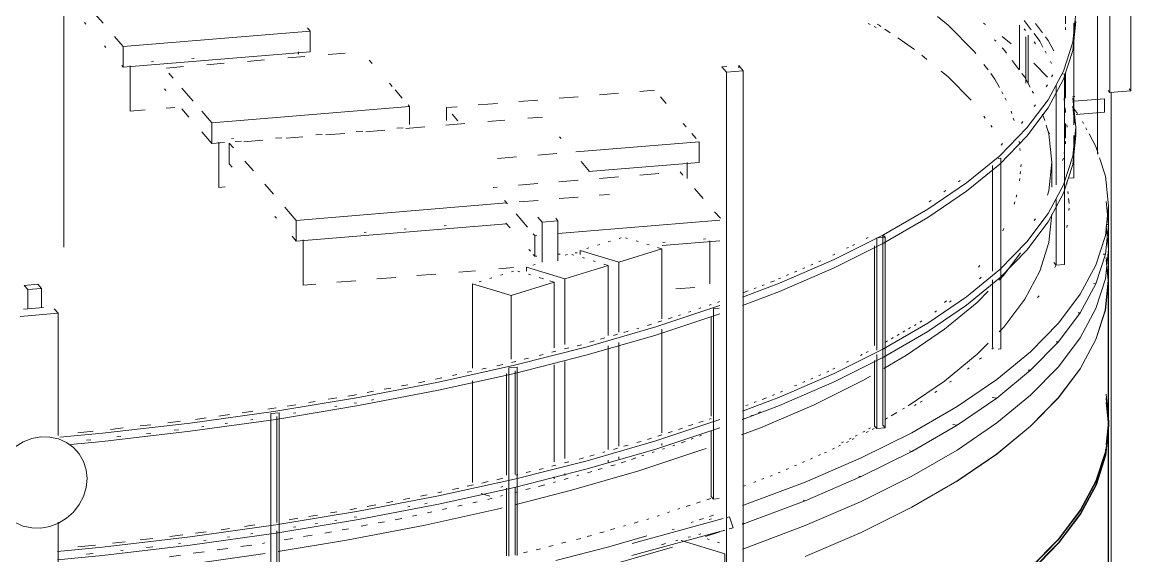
# Paper-space layout '02 Elevations and 3D' of a CAD drawing. Header units: millimetres. Extents: x 5 to 415, y 7 to 290.
# Drawn here: x 290.34 to 313.92, y 189.53 to 200.87 of the extents above; entities that cross this region are included whole.
import ezdxf

# ---------------------------------------------------------------- set-up
doc = ezdxf.new("R2010")
doc.units = ezdxf.units.MM
doc.layers.add('GEOMETRY', color=7, linetype='Continuous')

# ---------------------------------------------------------------- blocks, each defined once
blk = doc.blocks.new('SHEET_02')
at = {"layer": 'GEOMETRY', "lineweight": 13}
for p, q in [((313.216, 198.065), (313.216, 207.369)), ((313.475, 206.865), (313.475, 199.38)), ((313.922, 199.417), (313.922, 206.902)), ((291.225, 196.091), (291.225, 202.453)), ((291.877, 201.06), (292.061, 200.849)), ((310.037, 200.812), (309.811, 200.997)), ((312.529, 200.836), (312.529, 201.152)), ((312.752, 201.066), (312.687, 200.449)), ((291.694, 200.831), (291.663, 200.867)), ((296.469, 200.684), (296.408, 200.755)), ((308.334, 200.844), (308.376, 200.823)), ((308.46, 200.781), (308.502, 200.76)), ((308.526, 200.831), (308.567, 200.807)), ((308.567, 200.807), (308.607, 200.78)), ((308.686, 200.726), (308.805, 200.645)), ((310.594, 200.244), (310.037, 200.812)), ((310.79, 200.853), (310.83, 200.826)), ((311.557, 199.864), (311.557, 200.809)), ((311.804, 200.711), (311.654, 200.911)), ((311.654, 200.734), (311.684, 200.695)), ((311.894, 200.844), (312.045, 200.644)), ((312.529, 200.708), (312.534, 200.759)), ((312.687, 200.273), (312.752, 200.89)), ((312.708, 198.691), (312.708, 200.851)), ((292.305, 200.567), (292.489, 200.355)), ((292.489, 200.355), (296.469, 200.684)), ((296.469, 200.244), (296.469, 200.684)), ((308.964, 200.537), (309.321, 200.293)), ((311.019, 200.5), (311.053, 200.466)), ((311.185, 200.568), (311.374, 200.413)), ((311.688, 200.564), (311.688, 199.574)), ((311.736, 199.564), (311.736, 200.599)), ((311.984, 200.473), (311.864, 200.632)), ((311.864, 200.456), (311.894, 200.416)), ((312.053, 200.343), (311.984, 200.473)), ((312.105, 200.564), (312.166, 200.484)), ((312.166, 200.484), (312.282, 200.266)), ((292.122, 200.338), (292.091, 200.373)), ((292.489, 200.355), (292.489, 199.915)), ((296.469, 200.244), (292.489, 199.915)), ((296.214, 200.193), (296.214, 200.242)), ((310.624, 200.205), (310.594, 200.244)), ((311.187, 200.33), (311.22, 200.295)), ((311.22, 200.295), (311.28, 200.217)), ((312.123, 200.213), (312.1, 200.256)), ((312.687, 200.449), (312.491, 199.835)), ((312.491, 199.659), (312.687, 200.273)), ((293.089, 200.031), (293.134, 200.035)), ((293.949, 200.102), (293.995, 200.106)), ((294.633, 199.999), (294.271, 199.969)), ((295.492, 200.07), (295.13, 200.04)), ((296.35, 200.142), (295.989, 200.112)), ((297.209, 200.213), (296.848, 200.183)), ((297.784, 199.996), (297.723, 200.067)), ((309.473, 200.174), (309.586, 200.081)), ((311.399, 200.059), (311.547, 199.862)), ((311.856, 200.004), (312.153, 199.702)), ((312.238, 199.997), (312.215, 200.04)), ((292.489, 199.915), (292.458, 199.95)), ((292.636, 199.945), (292.636, 198.981)), ((293.774, 199.928), (293.413, 199.898)), ((293.459, 199.789), (293.55, 199.683)), ((305.327, 199.93), (305.225, 199.921)), ((305.225, 199.921), (305.321, 199.811)), ((305.321, 199.811), (305.679, 199.84)), ((305.321, 188.631), (305.321, 199.811)), ((305.679, 199.84), (305.583, 199.951)), ((305.583, 199.951), (305.583, 199.906)), ((305.679, 188.527), (305.679, 199.84)), ((309.886, 199.834), (310.037, 199.711)), ((310.885, 199.858), (310.798, 199.974)), ((311.031, 199.665), (310.943, 199.781)), ((311.607, 199.783), (311.666, 199.705)), ((312.491, 199.835), (312.166, 199.226)), ((312.238, 199.713), (312.261, 199.756)), ((312.453, 199.77), (312.513, 199.775)), ((312.513, 195.724), (312.513, 199.775)), ((312.529, 199.261), (312.529, 199.801)), ((298.211, 199.504), (298.15, 199.574)), ((310.037, 199.711), (310.525, 199.214)), ((311.127, 199.485), (311.031, 199.665)), ((311.666, 199.705), (311.781, 199.491)), ((312.123, 199.497), (312.146, 199.54)), ((312.166, 199.05), (312.491, 199.659)), ((312.334, 197.419), (312.334, 199.535)), ((293.398, 199.419), (293.367, 199.454)), ((293.733, 199.472), (293.977, 199.191)), ((298.425, 199.258), (298.272, 199.434)), ((302.165, 199.29), (301.759, 199.256)), ((303.024, 199.361), (302.617, 199.327)), ((303.792, 199.425), (303.475, 199.399)), ((304.036, 199.143), (303.914, 199.284)), ((311.199, 199.35), (311.175, 199.395)), ((311.826, 199.405), (311.849, 199.362)), ((312.729, 199.291), (312.683, 199.287)), ((313.475, 199.38), (313.439, 199.422)), ((313.922, 199.417), (313.475, 199.38)), ((313.506, 171.29), (313.506, 199.38)), ((313.886, 199.459), (313.922, 199.417)), ((293.587, 199.06), (293.406, 199.045)), ((294.374, 198.734), (298.577, 199.082)), ((298.577, 199.082), (298.547, 199.117)), ((298.577, 198.697), (298.577, 199.082)), ((299.591, 199.077), (299.365, 199.058)), ((299.365, 198.783), (299.365, 199.058)), ((300.449, 199.148), (300.042, 199.114)), ((301.307, 199.219), (300.901, 199.185)), ((311.271, 199.215), (311.247, 199.26)), ((312.166, 199.226), (311.712, 198.626)), ((311.712, 198.449), (312.166, 199.05)), ((311.864, 199.078), (311.894, 199.118)), ((312.507, 199.206), (312.502, 199.257)), ((312.534, 198.951), (312.524, 199.053)), ((312.687, 199.261), (312.752, 198.644)), ((312.725, 198.725), (312.687, 199.085)), ((312.702, 199.045), (312.789, 198.929)), ((312.714, 199.193), (313.361, 199.247)), ((313.361, 199.247), (313.361, 198.961)), ((292.953, 199.007), (292.636, 198.981)), ((293.886, 198.856), (293.733, 199.032)), ((294.16, 198.98), (294.374, 198.734)), ((299.487, 198.917), (299.609, 198.776)), ((301.408, 198.857), (301.095, 198.831)), ((310.798, 198.873), (310.827, 198.835)), ((311.391, 198.932), (311.375, 198.981)), ((311.438, 198.784), (311.422, 198.834)), ((312.045, 198.92), (312.09, 198.781)), ((312.76, 198.911), (313.361, 198.961)), ((294.374, 198.734), (294.374, 198.294)), ((298.054, 198.579), (297.652, 198.546)), ((298.442, 198.63), (298.306, 198.619)), ((298.904, 198.65), (298.502, 198.616)), ((299.754, 198.72), (299.351, 198.687)), ((300.603, 198.79), (300.246, 198.761)), ((304.463, 198.65), (304.402, 198.72)), ((310.943, 198.68), (310.972, 198.642)), ((311.712, 198.626), (311.133, 198.035)), ((311.594, 198.72), (311.624, 198.76)), ((312.119, 198.688), (312.179, 198.502)), ((312.529, 198.406), (312.529, 198.721)), ((312.567, 198.644), (312.561, 198.695)), ((312.752, 198.644), (312.687, 198.028)), ((312.752, 198.468), (312.752, 198.644)), ((312.894, 198.764), (312.918, 198.719)), ((312.966, 198.63), (312.989, 198.586)), ((294.374, 198.294), (294.16, 198.54)), ((294.793, 198.395), (294.838, 198.399)), ((295.007, 198.346), (294.871, 198.335)), ((295.461, 198.365), (295.058, 198.331)), ((295.865, 198.417), (295.73, 198.406)), ((296.31, 198.435), (295.953, 198.405)), ((296.724, 198.488), (296.589, 198.477)), ((297.205, 198.509), (296.802, 198.476)), ((297.583, 198.559), (297.447, 198.548)), ((301.803, 198.402), (301.772, 198.437)), ((302.118, 198.116), (304.738, 198.333)), ((304.677, 198.404), (304.586, 198.509)), ((304.738, 197.893), (304.738, 198.333)), ((311.133, 197.859), (311.712, 198.449)), ((311.553, 198.291), (311.548, 198.341)), ((312.191, 198.499), (312.168, 198.543)), ((312.179, 198.502), (312.243, 197.896)), ((312.529, 198.287), (312.534, 198.338)), ((312.687, 197.852), (312.752, 198.468)), ((312.708, 197.566), (312.708, 198.466)), ((313.037, 198.497), (313.179, 198.23)), ((294.645, 198.316), (294.374, 198.294)), ((294.521, 198.324), (294.521, 197.36)), ((294.745, 198.305), (294.836, 198.2)), ((294.745, 197.865), (294.745, 198.305)), ((311.161, 198.261), (311.195, 198.295)), ((311.569, 198.143), (311.563, 198.192)), ((312.507, 198.082), (312.513, 198.134)), ((313.179, 198.23), (313.226, 198.085)), ((294.806, 197.795), (294.745, 197.865)), ((295.079, 197.921), (295.261, 197.711)), ((300.447, 197.978), (300.853, 198.011)), ((301.305, 198.049), (301.712, 198.082)), ((302.409, 197.703), (302.227, 197.912)), ((304.738, 197.893), (302.389, 197.698)), ((304.483, 197.553), (304.483, 197.89)), ((311.133, 198.035), (310.429, 197.458)), ((310.429, 197.282), (311.133, 197.859)), ((311.099, 197.975), (311.159, 197.98)), ((311.159, 193.929), (311.159, 197.98)), ((312.243, 197.896), (312.179, 197.289)), ((312.243, 197.369), (312.243, 197.896)), ((312.472, 197.937), (312.487, 197.984)), ((312.687, 198.028), (312.491, 197.414)), ((313.256, 197.988), (313.38, 197.602)), ((303.883, 197.655), (303.476, 197.621)), ((304.396, 197.622), (304.335, 197.692)), ((310.98, 195.58), (310.98, 197.83)), ((311.569, 197.649), (311.574, 197.698)), ((311.584, 197.797), (311.589, 197.846)), ((312.491, 197.237), (312.687, 197.852)), ((295.504, 197.431), (295.686, 197.221)), ((301.305, 197.442), (300.898, 197.408)), ((302.164, 197.513), (301.757, 197.479)), ((303.024, 197.584), (302.617, 197.55)), ((310.429, 197.458), (309.605, 196.896)), ((310.258, 197.48), (310.295, 197.51)), ((311.553, 197.5), (311.558, 197.55)), ((312.491, 197.414), (312.166, 196.805)), ((312.564, 197.432), (312.559, 197.483)), ((312.708, 197.566), (312.588, 197.556)), ((313.38, 197.602), (313.446, 196.971)), ((294.657, 197.371), (294.521, 197.36)), ((300.446, 197.37), (300.355, 197.363)), ((301.761, 197.124), (302.163, 197.157)), ((302.61, 197.194), (302.834, 197.213)), ((304.824, 197.128), (304.641, 197.34)), ((309.605, 196.72), (310.429, 197.282)), ((309.946, 197.267), (309.985, 197.293)), ((311.485, 197.155), (311.5, 197.204)), ((312.179, 197.289), (312.149, 197.197)), ((312.166, 196.629), (312.491, 197.237)), ((312.586, 197.227), (312.581, 197.278)), ((295.928, 196.941), (296.171, 196.661)), ((296.171, 196.661), (300.643, 197.031)), ((300.6, 197.081), (300.661, 197.01)), ((300.911, 197.054), (301.314, 197.087)), ((309.634, 197.054), (309.673, 197.081)), ((311.438, 197.007), (311.453, 197.056)), ((312.334, 195.709), (312.334, 197.104)), ((312.608, 197.022), (312.597, 197.125)), ((312.602, 196.869), (312.608, 196.92)), ((313.446, 196.971), (313.38, 196.34)), ((313.395, 197.06), (313.446, 196.575)), ((313.446, 196.575), (313.446, 196.971)), ((295.746, 196.711), (295.716, 196.746)), ((300.845, 196.799), (301.089, 196.517)), ((301.311, 196.73), (301.401, 196.626)), ((301.736, 196.654), (301.692, 196.706)), ((305.191, 196.705), (305.069, 196.846)), ((309.605, 196.896), (308.664, 196.351)), ((308.664, 196.175), (309.605, 196.72)), ((312.166, 196.805), (311.712, 196.204)), ((311.864, 196.657), (311.894, 196.697)), ((312.179, 196.189), (312.243, 196.795)), ((296.171, 196.661), (296.171, 196.221)), ((300.643, 196.591), (296.171, 196.221)), ((298.465, 196.477), (298.51, 196.481)), ((299.315, 196.548), (299.359, 196.551)), ((300.722, 196.5), (300.63, 196.605)), ((301.401, 196.626), (301.736, 196.654)), ((301.401, 195.773), (301.401, 196.626)), ((301.736, 195.8), (301.736, 196.654)), ((301.739, 196.382), (305.177, 196.666)), ((311.199, 196.441), (311.223, 196.487)), ((311.712, 196.028), (312.166, 196.629)), ((312.564, 196.511), (312.57, 196.562)), ((313.446, 196.575), (313.38, 195.944)), ((313.395, 196.532), (313.446, 196.047)), ((313.446, 196.575), (313.397, 196.575)), ((313.446, 196.047), (313.446, 196.575)), ((296.171, 196.221), (296.08, 196.326)), ((296.318, 196.251), (296.318, 195.287)), ((297.615, 196.407), (297.66, 196.411)), ((301.211, 196.376), (301.242, 196.34)), ((301.242, 196.34), (301.287, 196.344)), ((301.242, 196.34), (301.242, 195.9)), ((302.853, 196.222), (302.807, 196.208)), ((303.082, 196.293), (303.036, 196.279)), ((303.219, 196.279), (303.173, 196.293)), ((303.446, 196.209), (303.401, 196.223)), ((305.177, 196.226), (303.955, 196.125)), ((304.831, 196.264), (304.876, 196.268)), ((304.967, 195.311), (304.967, 196.227)), ((308.664, 196.351), (307.61, 195.828)), ((308.294, 196.276), (308.336, 196.297)), ((308.519, 196.287), (308.697, 196.302)), ((308.519, 193.901), (308.519, 196.287)), ((308.697, 196.302), (308.65, 196.357)), ((308.65, 196.357), (308.65, 192.306)), ((308.697, 192.251), (308.697, 196.302)), ((313.38, 196.34), (313.179, 195.712)), ((301.15, 196.006), (301.12, 196.041)), ((302.146, 195.975), (302.101, 195.971)), ((302.211, 196.024), (303.03, 195.771)), ((302.211, 196.024), (302.211, 195.934)), ((302.395, 196.08), (302.349, 196.066)), ((302.624, 196.151), (302.578, 196.137)), ((303.03, 195.771), (303.946, 196.054)), ((303.673, 196.138), (303.628, 196.152)), ((303.946, 196.054), (303.855, 196.082)), ((303.946, 194.571), (303.946, 196.054)), ((303.97, 196.193), (304.016, 196.196)), ((307.61, 195.651), (308.664, 196.175)), ((307.875, 196.068), (307.917, 196.088)), ((308.001, 196.13), (308.043, 196.151)), ((308.471, 194.002), (308.471, 196.117)), ((311.712, 196.204), (311.133, 195.614)), ((311.133, 195.437), (311.712, 196.028)), ((311.986, 195.585), (312.179, 196.189)), ((313.446, 196.047), (313.38, 195.416)), ((313.446, 195.386), (313.446, 196.047)), ((301.242, 195.9), (301.211, 195.935)), ((301.287, 195.904), (301.242, 195.9)), ((301.785, 195.945), (301.739, 195.941)), ((301.936, 195.939), (301.89, 195.925)), ((302.073, 195.925), (302.028, 195.939)), ((302.3, 195.855), (302.255, 195.869)), ((302.528, 195.784), (302.482, 195.798)), ((303.03, 194.288), (303.03, 195.771)), ((307.61, 195.828), (306.447, 195.326)), ((307.285, 195.785), (307.327, 195.804)), ((307.582, 195.922), (307.624, 195.943)), ((311.577, 195.969), (311.22, 195.496)), ((312.334, 195.709), (312.286, 195.764)), ((313.38, 195.944), (313.179, 195.316)), ((313.38, 195.944), (313.331, 195.945)), ((313.395, 195.871), (313.446, 195.386)), ((313.442, 195.386), (313.396, 195.823)), ((299.136, 195.52), (298.733, 195.487)), ((299.985, 195.591), (299.628, 195.561)), ((300.79, 195.657), (300.477, 195.631)), ((300.561, 195.514), (300.516, 195.5)), ((300.791, 195.585), (300.745, 195.571)), ((300.927, 195.571), (300.882, 195.585)), ((301.066, 195.67), (301.884, 195.417)), ((301.066, 195.67), (301.066, 195.58)), ((301.155, 195.501), (301.109, 195.515)), ((301.249, 195.726), (301.203, 195.712)), ((301.884, 195.417), (302.801, 195.7)), ((302.801, 195.7), (302.71, 195.728)), ((302.801, 194.217), (302.801, 195.7)), ((306.447, 195.15), (307.61, 195.651)), ((306.6, 195.49), (306.642, 195.509)), ((306.771, 195.564), (306.814, 195.582)), ((306.942, 195.638), (306.985, 195.656)), ((307.113, 195.712), (307.156, 195.73)), ((311.133, 195.614), (310.429, 195.036)), ((310.682, 195.664), (310.711, 195.702)), ((311.666, 194.986), (311.986, 195.585)), ((312.307, 195.66), (312.33, 195.703)), ((312.513, 195.724), (312.334, 195.709)), ((313.179, 195.712), (312.847, 195.09)), ((290.675, 195.304), (290.384, 195.28)), ((290.384, 195.28), (290.462, 195.19)), ((290.753, 195.215), (290.675, 195.304)), ((296.587, 195.309), (296.318, 195.287)), ((297.436, 195.38), (297.034, 195.346)), ((298.286, 195.45), (297.884, 195.417)), ((299.92, 195.316), (300.738, 195.063)), ((299.92, 195.316), (299.92, 193.519)), ((300.103, 195.372), (300.057, 195.358)), ((300.332, 195.443), (300.286, 195.429)), ((300.738, 195.063), (301.655, 195.346)), ((301.427, 195.416), (301.337, 195.444)), ((301.655, 195.346), (301.564, 195.374)), ((301.655, 193.953), (301.655, 195.346)), ((301.884, 194.024), (301.884, 195.417)), ((306.447, 195.326), (305.661, 195.03)), ((306.083, 195.279), (306.126, 195.295)), ((306.257, 195.345), (306.3, 195.361)), ((306.3, 195.361), (306.343, 195.379)), ((306.428, 195.416), (306.471, 195.435)), ((310.429, 194.86), (311.133, 195.437)), ((310.7, 195.42), (310.737, 195.451)), ((310.98, 193.96), (310.98, 195.4)), ((311.22, 195.496), (311.12, 195.394)), ((313.179, 195.316), (312.847, 194.694)), ((313.179, 195.316), (313.131, 195.318)), ((313.38, 195.416), (313.179, 194.788)), ((313.375, 194.756), (313.442, 195.386)), ((313.446, 195.386), (313.38, 194.755)), ((313.442, 195.386), (313.442, 171.831)), ((313.446, 171.831), (313.446, 195.386)), ((290.462, 195.19), (290.753, 195.215)), ((290.462, 194.79), (290.462, 195.19)), ((290.753, 194.814), (290.753, 195.215)), ((300.738, 193.715), (300.738, 195.063)), ((304.65, 195.236), (304.242, 195.203)), ((305.661, 194.854), (306.447, 195.15)), ((305.692, 195.132), (305.779, 195.165)), ((305.909, 195.214), (305.953, 195.23)), ((310.429, 195.036), (309.605, 194.474)), ((310.885, 195.155), (310.651, 194.916)), ((311.939, 195.02), (311.969, 195.06)), ((312.847, 195.09), (312.383, 194.475)), ((290.794, 194.811), (290.367, 194.776)), ((305.18, 194.849), (303.815, 194.399)), ((304.735, 194.786), (304.778, 194.8)), ((304.953, 194.858), (304.997, 194.872)), ((305.045, 194.789), (305.164, 194.799)), ((305.128, 194.919), (305.171, 194.936)), ((309.605, 194.298), (310.429, 194.86)), ((310.651, 194.916), (309.959, 194.348)), ((309.962, 194.918), (309.999, 194.949)), ((310.063, 194.925), (310.102, 194.952)), ((311.22, 194.395), (311.666, 194.986)), ((290.298, 194.622), (291.103, 194.688)), ((291.103, 194.688), (291.023, 194.781)), ((291.103, 192.089), (291.103, 194.688)), ((303.815, 194.223), (305.18, 194.673)), ((304.078, 194.569), (304.166, 194.598)), ((304.297, 194.641), (304.341, 194.656)), ((304.516, 194.714), (304.56, 194.728)), ((304.997, 192.504), (304.997, 194.619)), ((305.045, 190.738), (305.045, 194.789)), ((309.751, 194.712), (309.79, 194.739)), ((312.847, 194.694), (312.383, 194.079)), ((312.847, 194.694), (312.799, 194.697)), ((313.179, 194.788), (312.847, 194.165)), ((313.175, 194.128), (313.375, 194.756)), ((313.38, 194.755), (313.179, 194.127)), ((303.815, 194.399), (302.358, 193.977)), ((303.413, 194.361), (303.458, 194.374)), ((303.639, 194.426), (303.684, 194.439)), ((303.684, 194.439), (303.728, 194.454)), ((303.859, 194.497), (303.947, 194.526)), ((303.946, 192.145), (303.946, 194.347)), ((309.605, 194.474), (308.664, 193.93)), ((309.959, 194.348), (309.149, 193.795)), ((309.195, 194.358), (309.236, 194.382)), ((309.317, 194.429), (309.358, 194.452)), ((309.439, 194.499), (309.478, 194.526)), ((311.12, 194.293), (311.22, 194.395)), ((312.383, 194.475), (311.79, 193.871)), ((302.358, 193.801), (303.815, 194.223)), ((302.417, 194.072), (302.508, 194.099)), ((302.643, 194.138), (302.734, 194.164)), ((302.915, 194.217), (303.005, 194.243)), ((303.141, 194.282), (303.232, 194.308)), ((308.664, 193.754), (309.605, 194.298)), ((308.707, 194.076), (308.748, 194.1)), ((308.829, 194.147), (308.87, 194.17)), ((308.951, 194.217), (308.992, 194.241)), ((309.073, 194.288), (309.114, 194.311)), ((312.383, 194.079), (312.336, 194.083)), ((312.847, 194.165), (312.383, 193.551)), ((312.842, 193.505), (313.175, 194.128)), ((313.179, 194.127), (312.847, 193.505)), ((302.358, 193.977), (300.815, 193.586)), ((301.604, 193.86), (301.694, 193.883)), ((301.875, 193.928), (301.965, 193.951)), ((302.146, 193.997), (302.236, 194.02)), ((302.801, 191.791), (302.801, 193.993)), ((303.03, 191.862), (303.03, 194.064)), ((308.664, 193.93), (307.61, 193.406)), ((308.294, 193.854), (308.336, 193.875)), ((310.651, 193.815), (310.885, 194.054)), ((310.964, 193.924), (311.001, 193.954)), ((311.79, 193.871), (311.071, 193.281)), ((311.159, 193.929), (311.099, 193.924)), ((312.383, 194.079), (311.79, 193.475)), ((300.747, 193.642), (300.837, 193.665)), ((300.815, 193.409), (302.358, 193.801)), ((301.018, 193.711), (301.108, 193.734)), ((301.334, 193.791), (301.424, 193.814)), ((301.884, 191.598), (301.884, 193.665)), ((307.61, 193.23), (308.664, 193.754)), ((307.875, 193.646), (307.917, 193.667)), ((308.169, 193.792), (308.21, 193.813)), ((308.471, 192.291), (308.471, 193.687)), ((308.519, 192.236), (308.519, 193.811)), ((309.149, 193.795), (308.666, 193.516)), ((309.959, 193.247), (310.651, 193.815)), ((310.706, 193.712), (310.743, 193.742)), ((300.815, 193.586), (299.192, 193.226)), ((299.192, 193.05), (300.815, 193.409)), ((299.492, 193.363), (299.582, 193.383)), ((299.806, 193.433), (299.895, 193.452)), ((300.119, 193.502), (300.209, 193.522)), ((300.433, 193.571), (300.567, 193.601)), ((300.645, 191.244), (300.645, 193.404)), ((300.693, 193.529), (300.872, 193.544)), ((300.693, 189.524), (300.693, 193.529)), ((300.824, 193.464), (300.824, 191.259)), ((300.872, 189.538), (300.872, 193.544)), ((301.655, 191.527), (301.655, 193.594)), ((307.61, 193.406), (306.447, 192.904)), ((307.285, 193.364), (307.327, 193.382)), ((307.456, 193.438), (307.498, 193.459)), ((307.582, 193.5), (307.624, 193.521)), ((310.449, 193.5), (310.485, 193.531)), ((311.79, 193.475), (311.071, 192.885)), ((311.79, 193.475), (311.741, 193.48)), ((312.383, 193.551), (311.79, 192.947)), ((312.379, 192.891), (312.842, 193.505)), ((312.847, 193.505), (312.383, 192.89)), ((299.192, 193.226), (297.496, 192.9)), ((298.406, 193.142), (298.542, 193.169)), ((298.77, 193.212), (298.907, 193.239)), ((299.134, 193.284), (299.268, 193.313)), ((299.92, 193.249), (299.92, 191.092)), ((306.447, 192.728), (307.61, 193.23)), ((306.771, 193.142), (306.814, 193.161)), ((306.942, 193.216), (306.985, 193.235)), ((307.113, 193.29), (307.156, 193.309)), ((308.223, 193.26), (307.186, 192.745)), ((308.384, 193.353), (308.223, 193.26)), ((309.187, 192.721), (309.959, 193.247)), ((310.067, 193.22), (310.106, 193.246)), ((311.071, 193.281), (310.228, 192.706)), ((297.265, 192.927), (297.403, 192.95)), ((297.403, 192.95), (297.449, 192.959)), ((297.496, 192.724), (299.192, 193.05)), ((297.677, 193.002), (297.813, 193.029)), ((298.041, 193.072), (298.178, 193.099)), ((306.447, 192.904), (305.661, 192.608)), ((306.3, 192.939), (306.343, 192.958)), ((306.471, 193.013), (306.514, 193.032)), ((309.754, 193.006), (309.793, 193.033)), ((311.79, 192.947), (311.071, 192.356)), ((313.394, 192.966), (313.456, 192.383)), ((295.653, 192.661), (295.745, 192.676)), ((297.496, 192.9), (295.735, 192.609)), ((295.735, 192.433), (297.496, 192.724)), ((295.976, 192.714), (296.16, 192.745)), ((296.436, 192.79), (296.574, 192.813)), ((296.851, 192.859), (297.035, 192.889)), ((297.035, 192.713), (296.989, 192.705)), ((297.449, 192.783), (297.403, 192.774)), ((297.813, 192.853), (297.768, 192.844)), ((305.661, 192.432), (306.447, 192.728)), ((305.736, 192.727), (305.779, 192.743)), ((305.909, 192.792), (305.953, 192.809)), ((307.186, 192.745), (306.043, 192.252)), ((306.083, 192.858), (306.17, 192.89)), ((309.068, 192.648), (309.108, 192.671)), ((310.228, 192.706), (309.266, 192.15)), ((309.318, 192.726), (309.359, 192.749)), ((309.44, 192.796), (309.481, 192.82)), ((311.071, 192.885), (310.228, 192.31)), ((311.071, 192.885), (310.975, 192.897)), ((311.786, 192.287), (312.379, 192.891)), ((312.383, 192.89), (311.79, 192.286)), ((313.456, 192.304), (313.394, 192.887)), ((313.446, 192.383), (313.395, 192.869)), ((313.395, 192.789), (313.446, 192.304)), ((295.735, 192.609), (293.916, 192.355)), ((293.916, 192.179), (295.735, 192.433)), ((294.026, 192.433), (294.252, 192.465)), ((294.523, 192.503), (294.749, 192.534)), ((295.021, 192.572), (295.247, 192.604)), ((295.563, 192.648), (295.653, 192.661)), ((295.629, 192.556), (295.808, 192.571)), ((295.629, 188.55), (295.629, 192.556)), ((295.76, 192.491), (295.76, 190.241)), ((295.808, 188.52), (295.808, 192.571)), ((296.16, 192.568), (296.114, 192.561)), ((304.953, 192.436), (304.997, 192.451)), ((305.658, 192.429), (305.701, 192.448)), ((305.83, 192.504), (305.873, 192.522)), ((306.002, 192.578), (306.045, 192.596)), ((308.706, 192.439), (308.746, 192.462)), ((308.827, 192.508), (308.948, 192.578)), ((293.916, 192.355), (292.048, 192.138)), ((292.215, 192.218), (292.487, 192.25)), ((292.849, 192.292), (293.076, 192.318)), ((293.438, 192.36), (293.71, 192.392)), ((293.664, 192.211), (293.574, 192.2)), ((294.207, 192.282), (294.162, 192.276)), ((294.704, 192.352), (294.659, 192.346)), ((295.247, 192.428), (295.201, 192.421)), ((305.18, 192.427), (303.815, 191.977)), ((303.815, 191.801), (305.18, 192.251)), ((304.297, 192.22), (304.385, 192.249)), ((304.516, 192.292), (304.603, 192.321)), ((304.735, 192.364), (304.822, 192.393)), ((306.043, 192.252), (305.643, 192.101)), ((308.344, 192.229), (308.384, 192.252)), ((308.418, 192.216), (308.46, 192.237)), ((308.519, 192.236), (308.471, 192.291)), ((308.697, 192.251), (308.519, 192.236)), ((308.65, 192.306), (308.697, 192.251)), ((310.228, 192.31), (309.266, 191.753)), ((310.228, 192.31), (310.135, 192.324)), ((311.071, 192.356), (310.228, 191.781)), ((311.067, 191.696), (311.786, 192.287)), ((311.79, 192.286), (311.071, 191.696)), ((313.456, 192.383), (313.389, 191.753)), ((313.389, 191.673), (313.456, 192.304)), ((313.395, 191.898), (313.446, 192.383)), ((313.446, 192.304), (313.395, 191.819)), ((313.446, 192.383), (313.446, 192.304)), ((313.456, 192.304), (313.456, 192.383)), ((290.36, 191.955), (290.544, 192.026)), ((290.544, 192.026), (290.736, 192.06)), ((290.736, 192.06), (290.928, 192.057)), ((290.928, 192.057), (291.113, 192.017)), ((291.113, 192.017), (291.283, 191.942)), ((292.048, 192.138), (291.138, 192.052)), ((291.365, 191.897), (292.048, 191.961)), ((291.525, 192.148), (291.849, 192.179)), ((291.803, 191.998), (291.71, 191.99)), ((292.048, 191.961), (293.916, 192.179)), ((292.441, 192.068), (292.351, 192.058)), ((293.076, 192.142), (292.985, 192.132)), ((303.815, 191.977), (302.358, 191.555)), ((303.413, 191.939), (303.503, 191.965)), ((303.639, 192.005), (303.684, 192.018)), ((303.684, 192.018), (303.728, 192.032)), ((303.859, 192.075), (303.947, 192.104)), ((304.078, 192.148), (304.166, 192.176)), ((304.354, 191.931), (304.441, 191.964)), ((304.571, 192.013), (304.615, 192.03)), ((304.745, 192.079), (304.789, 192.095)), ((304.997, 190.794), (304.997, 192.189)), ((307.872, 191.944), (307.914, 191.965)), ((307.933, 192.015), (307.974, 192.036)), ((307.998, 192.007), (308.04, 192.028)), ((308.057, 192.077), (308.099, 192.098)), ((309.266, 192.15), (308.187, 191.614)), ((308.223, 192.159), (308.263, 192.183)), ((308.292, 192.153), (308.334, 192.174)), ((290.19, 191.852), (290.36, 191.955)), ((291.283, 191.942), (291.432, 191.834)), ((291.432, 191.834), (291.554, 191.697)), ((302.358, 191.379), (303.815, 191.801)), ((302.689, 191.729), (302.734, 191.743)), ((302.915, 191.795), (303.005, 191.821)), ((303.141, 191.86), (303.232, 191.887)), ((304.797, 191.783), (303.455, 191.34)), ((303.741, 191.727), (303.785, 191.742)), ((303.946, 191.876), (303.946, 191.921)), ((303.96, 191.799), (304.004, 191.814)), ((304.179, 191.871), (304.223, 191.886)), ((304.886, 191.816), (304.797, 191.783)), ((307.409, 191.72), (307.452, 191.738)), ((307.578, 191.798), (307.62, 191.819)), ((307.704, 191.861), (307.746, 191.882)), ((307.767, 191.933), (307.809, 191.953)), ((309.266, 191.753), (308.187, 191.217)), ((309.266, 191.753), (309.217, 191.762)), ((310.228, 191.781), (309.266, 191.225)), ((313.179, 191.125), (313.38, 191.753)), ((313.389, 191.753), (313.189, 191.124)), ((313.38, 191.753), (313.385, 191.801)), ((291.554, 191.697), (291.645, 191.537)), ((291.645, 191.537), (291.701, 191.36)), ((302.358, 191.555), (300.815, 191.164)), ((301.875, 191.507), (301.965, 191.53)), ((302.191, 191.587), (302.236, 191.598)), ((302.236, 191.598), (302.281, 191.612)), ((302.417, 191.651), (302.508, 191.677)), ((302.801, 191.522), (302.801, 191.567)), ((303.03, 191.593), (303.03, 191.638)), ((303.084, 191.51), (303.172, 191.539)), ((303.303, 191.583), (303.391, 191.612)), ((303.522, 191.655), (303.566, 191.669)), ((306.937, 191.516), (306.98, 191.535)), ((308.187, 191.614), (306.998, 191.101)), ((307.108, 191.59), (307.151, 191.609)), ((307.28, 191.664), (307.323, 191.683)), ((310.224, 191.122), (311.067, 191.696)), ((311.071, 191.696), (310.228, 191.121)), ((313.38, 191.673), (313.179, 191.045)), ((313.189, 191.045), (313.389, 191.673)), ((313.385, 191.722), (313.38, 191.673)), ((291.701, 191.36), (291.72, 191.173)), ((300.815, 190.988), (302.358, 191.379)), ((300.837, 191.244), (300.882, 191.255)), ((301.063, 191.301), (301.153, 191.324)), ((301.334, 191.37), (301.424, 191.392)), ((301.604, 191.438), (301.694, 191.461)), ((301.884, 191.239), (301.884, 191.283)), ((303.455, 191.34), (302.022, 190.925)), ((302.364, 191.298), (302.454, 191.325)), ((302.59, 191.364), (302.68, 191.39)), ((302.861, 191.442), (302.952, 191.468)), ((306.422, 191.294), (306.465, 191.313)), ((306.594, 191.368), (306.637, 191.387)), ((306.765, 191.442), (306.808, 191.461)), ((291.72, 191.173), (291.701, 190.982)), ((300.815, 191.164), (299.192, 190.805)), ((299.806, 191.011), (299.94, 191.041)), ((300.119, 191.08), (300.254, 191.11)), ((300.433, 191.15), (300.567, 191.18)), ((301.325, 191.007), (301.46, 191.042)), ((301.64, 191.089), (301.685, 191.102)), ((301.655, 191.168), (301.655, 191.213)), ((301.866, 191.154), (301.957, 191.181)), ((302.138, 191.233), (302.183, 191.246)), ((305.684, 191.012), (305.728, 191.028)), ((306.998, 191.101), (305.702, 190.613)), ((305.902, 191.094), (305.945, 191.11)), ((306.076, 191.159), (306.119, 191.176)), ((306.25, 191.225), (306.293, 191.241)), ((308.187, 191.217), (306.998, 190.704)), ((308.187, 191.217), (308.138, 191.228)), ((309.266, 191.225), (308.187, 190.689)), ((309.262, 190.565), (310.224, 191.122)), ((310.228, 191.121), (309.266, 190.565)), ((312.847, 190.502), (313.179, 191.125)), ((313.179, 191.045), (312.847, 190.423)), ((313.189, 191.124), (312.856, 190.502)), ((312.856, 190.422), (313.189, 191.045)), ((291.645, 190.796), (291.554, 190.621)), ((291.701, 190.982), (291.645, 190.796)), ((299.192, 190.805), (297.496, 190.479)), ((298.815, 190.8), (298.952, 190.826)), ((299.178, 190.872), (299.268, 190.892)), ((299.192, 190.628), (300.815, 190.988)), ((299.492, 190.941), (299.626, 190.971)), ((300.284, 190.8), (300.102, 190.857)), ((300.515, 190.802), (300.56, 190.813)), ((300.567, 191.003), (300.523, 190.994)), ((300.645, 189.534), (300.645, 190.974)), ((302.022, 190.925), (300.817, 190.62)), ((300.824, 190.989), (300.824, 189.549)), ((300.83, 190.882), (300.875, 190.893)), ((301.055, 190.939), (301.145, 190.962)), ((305.045, 190.738), (304.997, 190.794)), ((291.554, 190.621), (291.432, 190.464)), ((297.496, 190.303), (299.192, 190.628)), ((297.677, 190.581), (297.859, 190.616)), ((298.087, 190.66), (298.223, 190.686)), ((298.451, 190.73), (298.588, 190.756)), ((298.588, 190.58), (298.542, 190.571)), ((298.952, 190.65), (298.907, 190.641)), ((299.605, 190.587), (299.697, 190.608)), ((299.926, 190.659), (300.018, 190.679)), ((300.245, 190.733), (300.335, 190.756)), ((300.549, 190.552), (300.505, 190.54)), ((304.462, 190.58), (304.55, 190.609)), ((304.681, 190.653), (304.769, 190.681)), ((304.9, 190.725), (304.988, 190.754)), ((305.164, 190.748), (305.045, 190.738)), ((305.702, 190.613), (305.659, 190.599)), ((306.998, 190.704), (305.702, 190.217)), ((306.998, 190.704), (306.951, 190.716)), ((308.187, 190.689), (306.998, 190.176)), ((308.183, 190.029), (309.262, 190.565)), ((309.266, 190.565), (308.187, 190.029)), ((291.283, 190.331), (291.113, 190.228)), ((291.432, 190.464), (291.283, 190.331)), ((297.496, 190.479), (295.735, 190.188)), ((296.022, 190.3), (296.206, 190.331)), ((296.436, 190.369), (296.62, 190.399)), ((296.897, 190.445), (297.035, 190.467)), ((297.311, 190.513), (297.403, 190.528)), ((297.403, 190.528), (297.449, 190.537)), ((297.449, 190.361), (297.403, 190.352)), ((298.277, 190.301), (298.413, 190.327)), ((298.64, 190.374), (298.732, 190.394)), ((300.505, 190.54), (298.909, 190.187)), ((298.962, 190.445), (299.054, 190.465)), ((299.283, 190.516), (299.375, 190.537)), ((303.313, 189.795), (305.25, 190.325)), ((303.626, 190.308), (303.672, 190.321)), ((303.849, 190.378), (303.892, 190.392)), ((304.068, 190.45), (304.112, 190.465)), ((304.287, 190.522), (304.331, 190.537)), ((304.83, 190.325), (304.743, 190.296)), ((304.999, 190.318), (304.955, 190.306)), ((305.048, 190.397), (304.961, 190.368)), ((305.338, 190.349), (305.382, 190.361)), ((305.382, 190.361), (305.465, 190.127)), ((312.383, 189.888), (312.847, 190.502)), ((312.847, 190.423), (312.383, 189.808)), ((312.856, 190.502), (312.392, 189.887)), ((312.392, 189.808), (312.856, 190.422)), ((290.36, 190.165), (290.19, 190.241)), ((290.544, 190.125), (290.36, 190.165)), ((290.736, 190.123), (290.544, 190.125)), ((290.928, 190.157), (290.736, 190.123)), ((291.113, 190.228), (290.928, 190.157)), ((291.103, 187.204), (291.103, 190.251)), ((295.735, 190.188), (293.916, 189.933)), ((294.569, 190.087), (294.749, 190.113)), ((295.066, 190.157), (295.292, 190.189)), ((295.735, 190.012), (297.496, 190.303)), ((296.16, 190.147), (296.114, 190.139)), ((296.62, 190.223), (296.574, 190.215)), ((297.035, 190.291), (296.989, 190.284)), ((297.144, 190.084), (297.28, 190.11)), ((298.909, 190.187), (297.241, 189.867)), ((297.552, 190.162), (297.688, 190.188)), ((297.914, 190.232), (298.05, 190.258)), ((302.856, 190.085), (302.946, 190.111)), ((303.128, 190.164), (303.173, 190.177)), ((303.308, 189.537), (305.289, 190.079)), ((303.354, 190.229), (303.445, 190.256)), ((304.207, 190.101), (304.163, 190.089)), ((304.612, 190.253), (304.568, 190.239)), ((305.377, 190.103), (305.465, 190.127)), ((305.702, 190.217), (305.654, 190.23)), ((305.702, 190.217), (305.659, 190.202)), ((306.998, 190.176), (305.702, 189.688)), ((293.916, 189.933), (292.048, 189.716)), ((292.849, 189.87), (293.121, 189.902)), ((293.483, 189.944), (293.755, 189.976)), ((293.916, 189.757), (295.735, 190.012)), ((294.026, 190.011), (294.252, 190.043)), ((294.252, 189.867), (294.207, 189.861)), ((294.749, 189.937), (294.704, 189.93)), ((295.247, 190.006), (295.201, 190)), ((295.76, 190.061), (295.76, 188.621)), ((297.241, 189.867), (295.783, 189.626)), ((295.91, 189.874), (296.093, 189.904)), ((296.322, 189.942), (296.505, 189.972)), ((296.78, 190.017), (296.917, 190.04)), ((302.131, 189.88), (302.221, 189.903)), ((302.357, 189.941), (302.448, 189.967)), ((302.629, 190.02), (302.72, 190.046)), ((303.629, 189.956), (302.816, 189.721)), ((304.245, 189.855), (304.289, 189.867)), ((304.359, 189.859), (305.288, 189.572)), ((304.509, 189.927), (304.554, 189.939)), ((304.73, 189.987), (304.774, 189.999)), ((305.179, 190.044), (304.873, 189.943)), ((304.952, 189.878), (304.908, 189.891)), ((306.994, 189.517), (308.183, 190.029)), ((308.187, 190.029), (306.998, 189.516)), ((311.79, 189.284), (312.383, 189.888)), ((312.392, 189.887), (311.799, 189.283)), ((292.048, 189.716), (291.092, 189.626)), ((291.525, 189.727), (291.896, 189.761)), ((292.048, 189.54), (293.916, 189.757)), ((292.26, 189.802), (292.532, 189.833)), ((292.487, 189.652), (292.441, 189.647)), ((293.121, 189.726), (292.985, 189.71)), ((293.71, 189.794), (293.664, 189.789)), ((293.98, 189.586), (294.21, 189.618)), ((294.487, 189.657), (294.717, 189.689)), ((294.993, 189.728), (295.223, 189.76)), ((295.452, 189.798), (295.498, 189.806)), ((301.001, 189.594), (301.092, 189.617)), ((301.272, 189.662), (301.363, 189.685)), ((301.543, 189.731), (301.634, 189.754)), ((302.816, 189.721), (301.688, 189.435)), ((301.815, 189.8), (301.905, 189.823)), ((304.171, 189.717), (302.816, 189.325)), ((303.937, 189.77), (304.025, 189.794)), ((305.173, 189.809), (305.129, 189.823)), ((305.702, 189.688), (305.659, 189.674)), ((312.383, 189.808), (311.79, 189.204)), ((311.799, 189.203), (312.392, 189.808)), ((291.092, 189.45), (292.048, 189.54)), ((291.849, 189.581), (291.71, 189.568)), ((293.474, 189.515), (293.704, 189.547)), ((295.51, 189.581), (293.722, 189.33)), ((305.288, 189.572), (305.288, 189.131))]:
    blk.add_line(p, q, dxfattribs=at)

psp = doc.layouts.new('02 Elevations and 3D')

# ---------------------------------------------------------------- block references
psp.add_blockref('SHEET_02', (0, 0))

doc.saveas('drawing.dxf')
